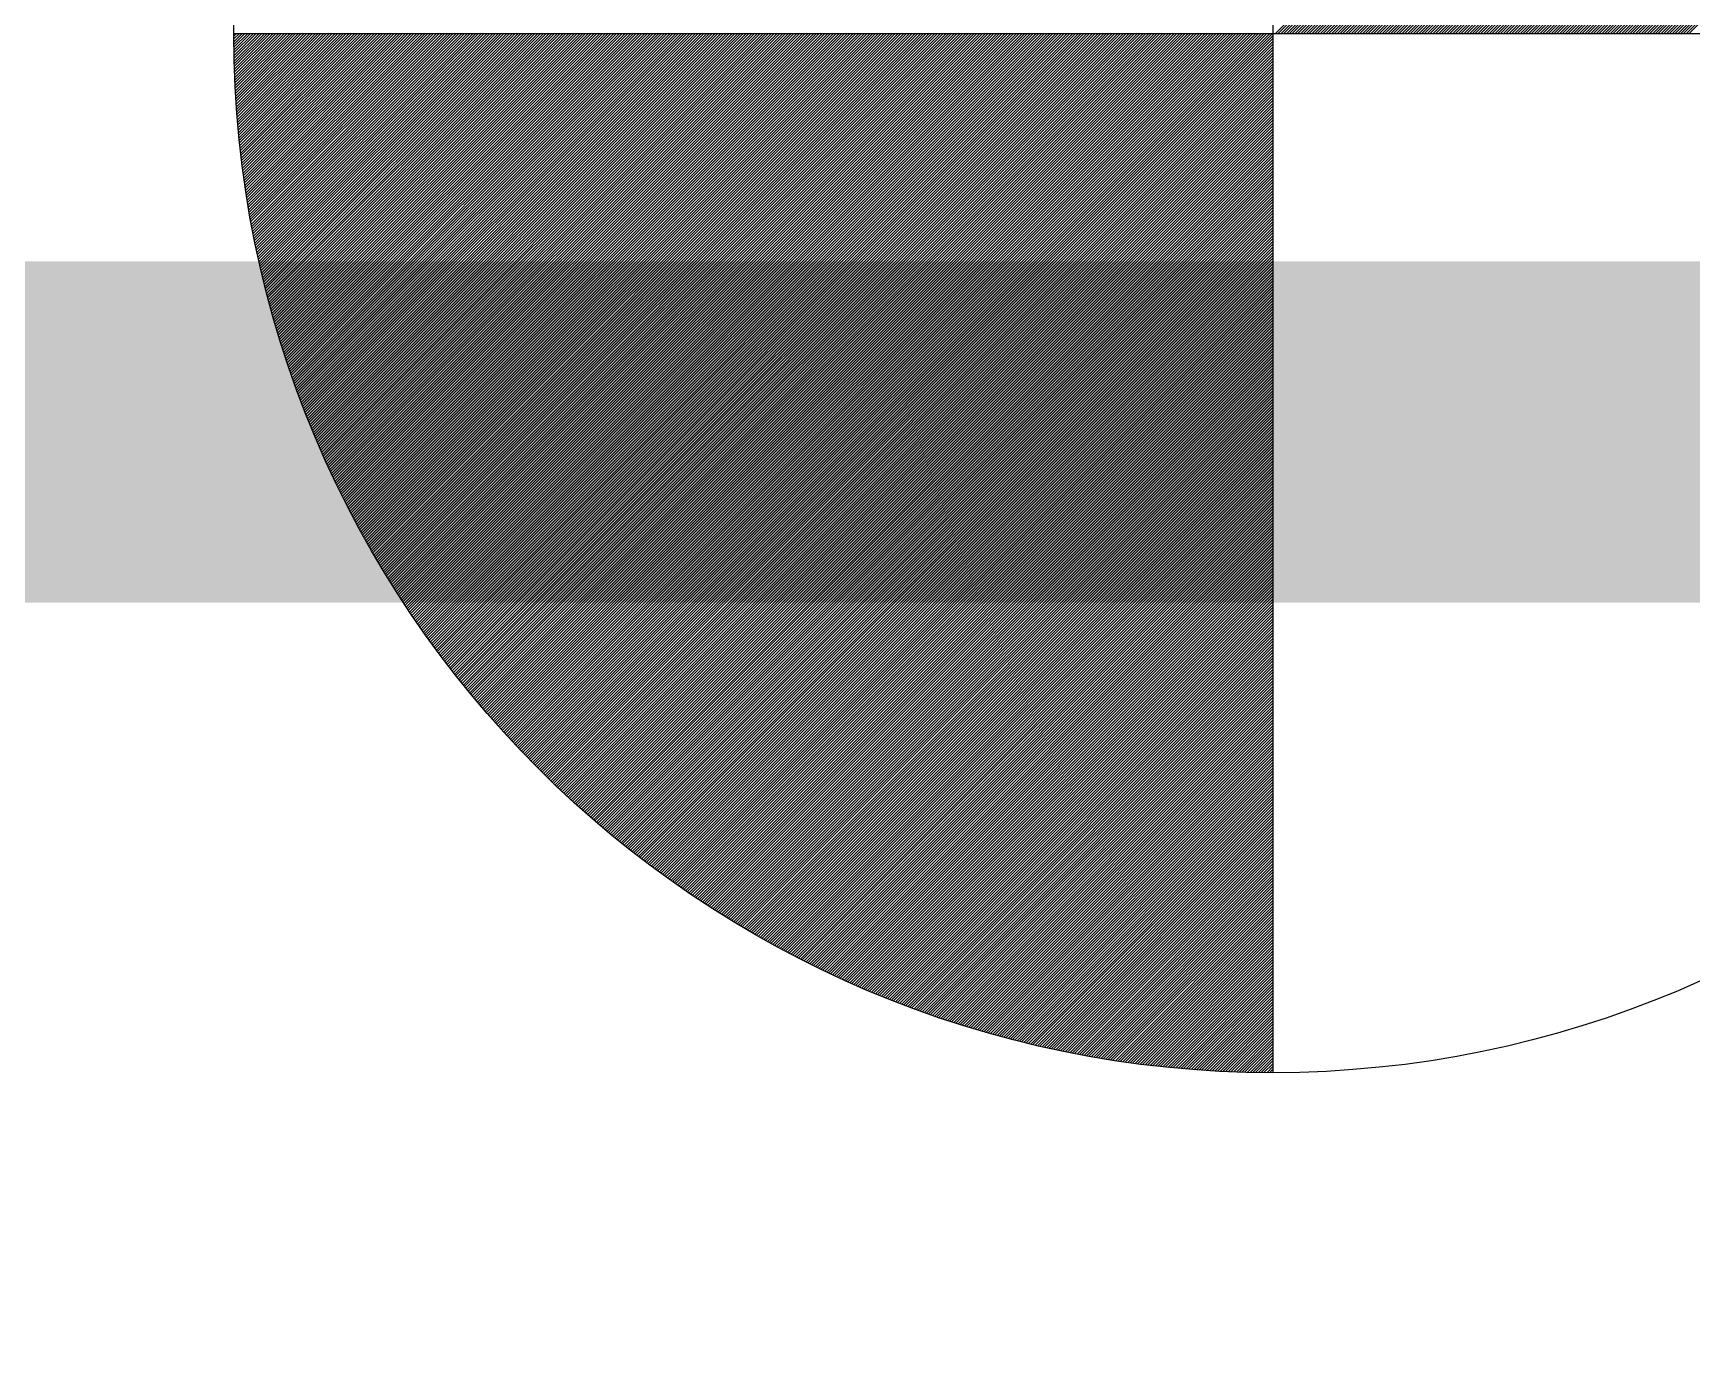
# Model space of a CAD drawing. Extents: x -22909.9 to -22897.8, y -4.7 to 4.1.
# Drawn here: x -22902.9264 to -22902.8535, y 0.4856 to 0.544 of the extents above; entities that cross this region are included whole.
import ezdxf

# ---------------------------------------------------------------- set-up
doc = ezdxf.new("R2010")
doc.units = 0
doc.header["$MEASUREMENT"] = 0
doc.linetypes.add('DASHDOT', pattern=[1, 0.5, -0.25, 0, -0.25])
for name, color, linetype in [('COW', 2, 'CONTINUOUS'), ('DESCARGA', 5, 'CONTINUOUS'), ('DIB-018', 6, 'CONTINUOUS')]:
    doc.layers.add(name, color=color, linetype=linetype)

msp = doc.modelspace()

# ---------------------------------------------------------------- linework, layer by layer
at = {"layer": 'COW', "color": 2}
for p, q in [((-22902.871881, 0.589672), (-22902.871881, 0.498327)), ((-22902.87177, 0.543999), (-22902.83953, 0.576239)), ((-22902.871646, 0.543999), (-22902.839469, 0.576177)), ((-22902.871523, 0.543999), (-22902.839407, 0.576115)), ((-22902.871399, 0.543999), (-22902.839346, 0.576053)), ((-22902.871275, 0.543999), (-22902.839284, 0.57599)), ((-22902.871151, 0.543999), (-22902.839223, 0.575928)), ((-22902.871028, 0.543999), (-22902.839162, 0.575865)), ((-22902.870904, 0.543999), (-22902.839101, 0.575802)), ((-22902.87078, 0.543999), (-22902.83904, 0.57574)), ((-22902.870657, 0.543999), (-22902.838979, 0.575677)), ((-22902.870533, 0.543999), (-22902.838919, 0.575614)), ((-22902.870409, 0.543999), (-22902.838858, 0.57555)), ((-22902.870285, 0.543999), (-22902.838798, 0.575487)), ((-22902.870162, 0.543999), (-22902.838738, 0.575423)), ((-22902.870038, 0.543999), (-22902.838677, 0.57536)), ((-22902.869914, 0.543999), (-22902.838617, 0.575296)), ((-22902.86979, 0.543999), (-22902.838557, 0.575232)), ((-22902.869667, 0.543999), (-22902.838498, 0.575168)), ((-22902.869543, 0.543999), (-22902.838438, 0.575104)), ((-22902.869419, 0.543999), (-22902.838378, 0.57504)), ((-22902.869295, 0.543999), (-22902.838319, 0.574976)), ((-22902.869172, 0.543999), (-22902.83826, 0.574912)), ((-22902.869048, 0.543999), (-22902.8382, 0.574847)), ((-22902.868924, 0.543999), (-22902.838141, 0.574782)), ((-22902.8688, 0.543999), (-22902.838082, 0.574718)), ((-22902.868677, 0.543999), (-22902.838023, 0.574653)), ((-22902.868553, 0.543999), (-22902.837965, 0.574588)), ((-22902.868429, 0.543999), (-22902.837906, 0.574523)), ((-22902.868305, 0.543999), (-22902.837848, 0.574457)), ((-22902.868182, 0.543999), (-22902.837789, 0.574392)), ((-22902.868058, 0.543999), (-22902.837731, 0.574326)), ((-22902.867934, 0.543999), (-22902.837673, 0.574261)), ((-22902.86781, 0.543999), (-22902.837615, 0.574195)), ((-22902.867687, 0.543999), (-22902.837557, 0.574129)), ((-22902.867563, 0.543999), (-22902.837499, 0.574063)), ((-22902.867439, 0.543999), (-22902.837441, 0.573997)), ((-22902.867315, 0.543999), (-22902.837384, 0.573931)), ((-22902.867192, 0.543999), (-22902.837326, 0.573865)), ((-22902.867068, 0.543999), (-22902.837269, 0.573798)), ((-22902.866944, 0.543999), (-22902.837212, 0.573732)), ((-22902.86682, 0.543999), (-22902.837155, 0.573665)), ((-22902.866697, 0.543999), (-22902.837098, 0.573598)), ((-22902.866573, 0.543999), (-22902.837041, 0.573531)), ((-22902.866449, 0.543999), (-22902.836984, 0.573464)), ((-22902.866325, 0.543999), (-22902.836928, 0.573397)), ((-22902.866202, 0.543999), (-22902.836871, 0.57333)), ((-22902.866078, 0.543999), (-22902.836815, 0.573263)), ((-22902.865954, 0.543999), (-22902.836759, 0.573195)), ((-22902.865831, 0.543999), (-22902.836703, 0.573127)), ((-22902.865707, 0.543999), (-22902.836647, 0.57306)), ((-22902.865583, 0.543999), (-22902.836591, 0.572992)), ((-22902.865459, 0.543999), (-22902.836535, 0.572924)), ((-22902.865336, 0.543999), (-22902.836479, 0.572856)), ((-22902.865212, 0.543999), (-22902.836424, 0.572787)), ((-22902.865088, 0.543999), (-22902.836368, 0.572719)), ((-22902.864964, 0.543999), (-22902.836313, 0.572651)), ((-22902.864841, 0.543999), (-22902.836258, 0.572582)), ((-22902.864717, 0.543999), (-22902.836203, 0.572513)), ((-22902.864593, 0.543999), (-22902.836148, 0.572444)), ((-22902.864469, 0.543999), (-22902.836093, 0.572376)), ((-22902.864346, 0.543999), (-22902.836039, 0.572306)), ((-22902.864222, 0.543999), (-22902.835984, 0.572237)), ((-22902.864098, 0.543999), (-22902.83593, 0.572168)), ((-22902.863974, 0.543999), (-22902.835875, 0.572098)), ((-22902.863851, 0.543999), (-22902.835821, 0.572029)), ((-22902.863727, 0.543999), (-22902.835767, 0.571959)), ((-22902.863603, 0.543999), (-22902.835713, 0.571889)), ((-22902.863479, 0.543999), (-22902.835659, 0.571819)), ((-22902.863356, 0.543999), (-22902.835606, 0.571749)), ((-22902.863232, 0.543999), (-22902.835552, 0.571679)), ((-22902.863108, 0.543999), (-22902.835499, 0.571609)), ((-22902.862984, 0.543999), (-22902.835445, 0.571539)), ((-22902.862861, 0.543999), (-22902.835392, 0.571468)), ((-22902.862737, 0.543999), (-22902.835339, 0.571397)), ((-22902.862613, 0.543999), (-22902.835286, 0.571327)), ((-22902.862489, 0.543999), (-22902.835233, 0.571256)), ((-22902.862366, 0.543999), (-22902.835181, 0.571185)), ((-22902.862242, 0.543999), (-22902.835128, 0.571114)), ((-22902.862118, 0.543999), (-22902.835075, 0.571042)), ((-22902.861994, 0.543999), (-22902.835023, 0.570971)), ((-22902.861871, 0.543999), (-22902.834971, 0.570899)), ((-22902.861747, 0.543999), (-22902.834919, 0.570828)), ((-22902.861623, 0.543999), (-22902.834867, 0.570756)), ((-22902.861499, 0.543999), (-22902.834815, 0.570684)), ((-22902.861376, 0.543999), (-22902.834763, 0.570612)), ((-22902.861252, 0.543999), (-22902.834712, 0.57054)), ((-22902.861128, 0.543999), (-22902.83466, 0.570468)), ((-22902.861005, 0.543999), (-22902.834609, 0.570395)), ((-22902.860881, 0.543999), (-22902.834557, 0.570323)), ((-22902.860757, 0.543999), (-22902.834506, 0.57025)), ((-22902.860633, 0.543999), (-22902.834455, 0.570177)), ((-22902.86051, 0.543999), (-22902.834405, 0.570104)), ((-22902.860386, 0.543999), (-22902.834354, 0.570031)), ((-22902.860262, 0.543999), (-22902.834303, 0.569958)), ((-22902.860138, 0.543999), (-22902.834253, 0.569885)), ((-22902.860015, 0.543999), (-22902.834202, 0.569812)), ((-22902.859891, 0.543999), (-22902.834152, 0.569738)), ((-22902.859767, 0.543999), (-22902.834102, 0.569665)), ((-22902.859643, 0.543999), (-22902.834052, 0.569591)), ((-22902.85952, 0.543999), (-22902.834002, 0.569517)), ((-22902.859396, 0.543999), (-22902.833952, 0.569443)), ((-22902.859272, 0.543999), (-22902.833903, 0.569369)), ((-22902.859148, 0.543999), (-22902.833853, 0.569295)), ((-22902.859025, 0.543999), (-22902.833804, 0.56922)), ((-22902.858901, 0.543999), (-22902.833755, 0.569146)), ((-22902.858777, 0.543999), (-22902.833705, 0.569071)), ((-22902.858653, 0.543999), (-22902.833656, 0.568996)), ((-22902.85853, 0.543999), (-22902.833608, 0.568922)), ((-22902.858406, 0.543999), (-22902.833559, 0.568846)), ((-22902.858282, 0.543999), (-22902.83351, 0.568771)), ((-22902.858158, 0.543999), (-22902.833462, 0.568696)), ((-22902.858035, 0.543999), (-22902.833413, 0.568621)), ((-22902.857911, 0.543999), (-22902.833365, 0.568545)), ((-22902.857787, 0.543999), (-22902.833317, 0.56847)), ((-22902.857663, 0.543999), (-22902.833269, 0.568394)), ((-22902.85754, 0.543999), (-22902.833221, 0.568318)), ((-22902.857416, 0.543999), (-22902.833174, 0.568242)), ((-22902.857292, 0.543999), (-22902.833126, 0.568166)), ((-22902.857168, 0.543999), (-22902.833079, 0.568089)), ((-22902.857045, 0.543999), (-22902.833031, 0.568013)), ((-22902.856921, 0.543999), (-22902.832984, 0.567936)), ((-22902.856797, 0.543999), (-22902.832937, 0.56786)), ((-22902.856673, 0.543999), (-22902.83289, 0.567783)), ((-22902.85655, 0.543999), (-22902.832843, 0.567706)), ((-22902.856426, 0.543999), (-22902.832796, 0.567629)), ((-22902.856302, 0.543999), (-22902.83275, 0.567552)), ((-22902.856178, 0.543999), (-22902.832703, 0.567475)), ((-22902.856055, 0.543999), (-22902.832657, 0.567397)), ((-22902.855931, 0.543999), (-22902.832611, 0.56732)), ((-22902.855807, 0.543999), (-22902.832565, 0.567242)), ((-22902.855684, 0.543999), (-22902.832519, 0.567164)), ((-22902.85556, 0.543999), (-22902.832473, 0.567086)), ((-22902.855436, 0.543999), (-22902.832428, 0.567008)), ((-22902.855312, 0.543999), (-22902.832382, 0.56693)), ((-22902.855189, 0.543999), (-22902.832337, 0.566851)), ((-22902.855065, 0.543999), (-22902.832291, 0.566773)), ((-22902.854941, 0.543999), (-22902.832246, 0.566694)), ((-22902.854817, 0.543999), (-22902.832201, 0.566615)), ((-22902.854694, 0.543999), (-22902.832156, 0.566537)), ((-22902.85457, 0.543999), (-22902.832112, 0.566458)), ((-22902.854446, 0.543999), (-22902.832067, 0.566378)), ((-22902.854322, 0.543999), (-22902.832023, 0.566299)), ((-22902.854199, 0.543999), (-22902.831978, 0.56622)), ((-22902.854075, 0.543999), (-22902.831934, 0.56614)), ((-22902.853951, 0.543999), (-22902.83189, 0.56606)), ((-22902.853827, 0.543999), (-22902.831846, 0.565981)), ((-22902.853704, 0.543999), (-22902.831802, 0.565901)), ((-22902.85358, 0.543999), (-22902.831759, 0.565821)), ((-22902.917553, 0.543999), (-22902.826209, 0.543999)), ((-22902.917553, 0.543878), (-22902.917432, 0.543999)), ((-22902.917552, 0.543755), (-22902.917308, 0.543999)), ((-22902.917551, 0.543632), (-22902.917184, 0.543999)), ((-22902.91755, 0.54351), (-22902.91706, 0.543999)), ((-22902.917549, 0.543387), (-22902.916937, 0.543999)), ((-22902.917547, 0.543265), (-22902.916813, 0.543999)), ((-22902.917545, 0.543144), (-22902.916689, 0.543999)), ((-22902.917542, 0.543022), (-22902.916565, 0.543999)), ((-22902.91754, 0.542901), (-22902.916442, 0.543999)), ((-22902.917537, 0.542781), (-22902.916318, 0.543999)), ((-22902.917533, 0.54266), (-22902.916194, 0.543999)), ((-22902.91753, 0.54254), (-22902.91607, 0.543999)), ((-22902.917526, 0.542421), (-22902.915947, 0.543999)), ((-22902.917521, 0.542301), (-22902.915823, 0.543999)), ((-22902.917517, 0.542182), (-22902.915699, 0.543999)), ((-22902.917512, 0.542063), (-22902.915575, 0.543999)), ((-22902.917507, 0.541945), (-22902.915452, 0.543999)), ((-22902.917501, 0.541826), (-22902.915328, 0.543999)), ((-22902.917495, 0.541708), (-22902.915204, 0.543999)), ((-22902.917489, 0.541591), (-22902.91508, 0.543999)), ((-22902.917483, 0.541473), (-22902.914957, 0.543999)), ((-22902.917476, 0.541356), (-22902.914833, 0.543999)), ((-22902.917469, 0.541239), (-22902.914709, 0.543999)), ((-22902.917462, 0.541123), (-22902.914586, 0.543999)), ((-22902.917455, 0.541007), (-22902.914462, 0.543999)), ((-22902.917447, 0.540891), (-22902.914338, 0.543999)), ((-22902.917439, 0.540775), (-22902.914214, 0.543999)), ((-22902.917431, 0.540659), (-22902.914091, 0.543999)), ((-22902.917422, 0.540544), (-22902.913967, 0.543999)), ((-22902.917413, 0.540429), (-22902.913843, 0.543999)), ((-22902.917404, 0.540315), (-22902.913719, 0.543999)), ((-22902.917395, 0.5402), (-22902.913596, 0.543999)), ((-22902.917385, 0.540086), (-22902.913472, 0.543999)), ((-22902.917375, 0.539973), (-22902.913348, 0.543999)), ((-22902.917365, 0.539859), (-22902.913224, 0.543999)), ((-22902.917354, 0.539746), (-22902.913101, 0.543999)), ((-22902.917344, 0.539633), (-22902.912977, 0.543999)), ((-22902.917333, 0.53952), (-22902.912853, 0.543999)), ((-22902.917321, 0.539407), (-22902.912729, 0.543999)), ((-22902.91731, 0.539295), (-22902.912606, 0.543999)), ((-22902.917298, 0.539183), (-22902.912482, 0.543999)), ((-22902.917286, 0.539071), (-22902.912358, 0.543999)), ((-22902.917274, 0.53896), (-22902.912234, 0.543999)), ((-22902.917261, 0.538849), (-22902.912111, 0.543999)), ((-22902.917249, 0.538738), (-22902.911987, 0.543999)), ((-22902.917236, 0.538627), (-22902.911863, 0.543999)), ((-22902.917223, 0.538516), (-22902.911739, 0.543999)), ((-22902.917209, 0.538406), (-22902.911616, 0.543999)), ((-22902.917195, 0.538296), (-22902.911492, 0.543999)), ((-22902.917181, 0.538186), (-22902.911368, 0.543999)), ((-22902.917167, 0.538077), (-22902.911244, 0.543999)), ((-22902.917153, 0.537967), (-22902.911121, 0.543999)), ((-22902.917138, 0.537858), (-22902.910997, 0.543999)), ((-22902.917123, 0.537749), (-22902.910873, 0.543999)), ((-22902.917108, 0.537641), (-22902.910749, 0.543999)), ((-22902.917093, 0.537532), (-22902.910626, 0.543999)), ((-22902.917077, 0.537424), (-22902.910502, 0.543999)), ((-22902.917061, 0.537316), (-22902.910378, 0.543999)), ((-22902.917045, 0.537209), (-22902.910254, 0.543999)), ((-22902.917029, 0.537101), (-22902.910131, 0.543999)), ((-22902.917012, 0.536994), (-22902.910007, 0.543999)), ((-22902.916996, 0.536887), (-22902.909883, 0.543999)), ((-22902.916979, 0.53678), (-22902.90976, 0.543999)), ((-22902.916962, 0.536674), (-22902.909636, 0.543999)), ((-22902.916944, 0.536567), (-22902.909512, 0.543999)), ((-22902.916926, 0.536461), (-22902.909388, 0.543999)), ((-22902.916909, 0.536355), (-22902.909265, 0.543999)), ((-22902.916891, 0.53625), (-22902.909141, 0.543999)), ((-22902.916872, 0.536144), (-22902.909017, 0.543999)), ((-22902.916854, 0.536039), (-22902.908893, 0.543999)), ((-22902.916835, 0.535934), (-22902.90877, 0.543999)), ((-22902.916816, 0.535829), (-22902.908646, 0.543999)), ((-22902.916797, 0.535725), (-22902.908522, 0.543999)), ((-22902.916778, 0.53562), (-22902.908398, 0.543999)), ((-22902.916758, 0.535516), (-22902.908275, 0.543999)), ((-22902.916738, 0.535412), (-22902.908151, 0.543999)), ((-22902.916718, 0.535308), (-22902.908027, 0.543999)), ((-22902.916698, 0.535205), (-22902.907903, 0.543999)), ((-22902.916678, 0.535101), (-22902.90778, 0.543999)), ((-22902.916657, 0.534998), (-22902.907656, 0.543999)), ((-22902.916636, 0.534895), (-22902.907532, 0.543999)), ((-22902.916615, 0.534793), (-22902.907408, 0.543999)), ((-22902.916594, 0.53469), (-22902.907285, 0.543999)), ((-22902.916573, 0.534588), (-22902.907161, 0.543999)), ((-22902.916551, 0.534486), (-22902.907037, 0.543999)), ((-22902.916529, 0.534384), (-22902.906913, 0.543999)), ((-22902.916507, 0.534282), (-22902.90679, 0.543999)), ((-22902.916485, 0.53418), (-22902.906666, 0.543999)), ((-22902.916462, 0.534079), (-22902.906542, 0.543999)), ((-22902.91644, 0.533978), (-22902.906418, 0.543999)), ((-22902.916417, 0.533877), (-22902.906295, 0.543999)), ((-22902.916394, 0.533776), (-22902.906171, 0.543999)), ((-22902.916371, 0.533676), (-22902.906047, 0.543999)), ((-22902.916347, 0.533576), (-22902.905923, 0.543999)), ((-22902.916324, 0.533475), (-22902.9058, 0.543999)), ((-22902.9163, 0.533375), (-22902.905676, 0.543999)), ((-22902.916276, 0.533276), (-22902.905552, 0.543999)), ((-22902.916252, 0.533176), (-22902.905428, 0.543999)), ((-22902.916228, 0.533077), (-22902.905305, 0.543999)), ((-22902.916203, 0.532978), (-22902.905181, 0.543999)), ((-22902.916178, 0.532879), (-22902.905057, 0.543999)), ((-22902.916153, 0.53278), (-22902.904934, 0.543999)), ((-22902.916128, 0.532681), (-22902.90481, 0.543999)), ((-22902.916103, 0.532583), (-22902.904686, 0.543999)), ((-22902.916077, 0.532484), (-22902.904562, 0.543999)), ((-22902.916052, 0.532386), (-22902.904439, 0.543999)), ((-22902.916026, 0.532288), (-22902.904315, 0.543999)), ((-22902.916, 0.532191), (-22902.904191, 0.543999)), ((-22902.915974, 0.532093), (-22902.904067, 0.543999)), ((-22902.915947, 0.531996), (-22902.903944, 0.543999)), ((-22902.915921, 0.531899), (-22902.90382, 0.543999)), ((-22902.915894, 0.531802), (-22902.903696, 0.543999)), ((-22902.915867, 0.531705), (-22902.903572, 0.543999)), ((-22902.91584, 0.531608), (-22902.903449, 0.543999)), ((-22902.915813, 0.531512), (-22902.903325, 0.543999)), ((-22902.915785, 0.531416), (-22902.903201, 0.543999)), ((-22902.915757, 0.531319), (-22902.903077, 0.543999)), ((-22902.91573, 0.531224), (-22902.902954, 0.543999)), ((-22902.915702, 0.531128), (-22902.90283, 0.543999)), ((-22902.915673, 0.531032), (-22902.902706, 0.543999)), ((-22902.915645, 0.530937), (-22902.902582, 0.543999)), ((-22902.915616, 0.530842), (-22902.902459, 0.543999)), ((-22902.915588, 0.530747), (-22902.902335, 0.543999)), ((-22902.915559, 0.530652), (-22902.902211, 0.543999)), ((-22902.91553, 0.530557), (-22902.902087, 0.543999)), ((-22902.915501, 0.530463), (-22902.901964, 0.543999)), ((-22902.915471, 0.530368), (-22902.90184, 0.543999)), ((-22902.915442, 0.530274), (-22902.901716, 0.543999)), ((-22902.915412, 0.53018), (-22902.901592, 0.543999)), ((-22902.915382, 0.530086), (-22902.901469, 0.543999)), ((-22902.915352, 0.529992), (-22902.901345, 0.543999)), ((-22902.915322, 0.529899), (-22902.901221, 0.543999)), ((-22902.915291, 0.529806), (-22902.901097, 0.543999)), ((-22902.915261, 0.529712), (-22902.900974, 0.543999)), ((-22902.91523, 0.529619), (-22902.90085, 0.543999)), ((-22902.915199, 0.529527), (-22902.900726, 0.543999)), ((-22902.915168, 0.529434), (-22902.900602, 0.543999)), ((-22902.915137, 0.529341), (-22902.900479, 0.543999)), ((-22902.915105, 0.529249), (-22902.900355, 0.543999)), ((-22902.915074, 0.529157), (-22902.900231, 0.543999)), ((-22902.915042, 0.529065), (-22902.900108, 0.543999)), ((-22902.91501, 0.528973), (-22902.899984, 0.543999)), ((-22902.914978, 0.528881), (-22902.89986, 0.543999)), ((-22902.914946, 0.52879), (-22902.899736, 0.543999)), ((-22902.914914, 0.528698), (-22902.899613, 0.543999)), ((-22902.914881, 0.528607), (-22902.899489, 0.543999)), ((-22902.914848, 0.528516), (-22902.899365, 0.543999)), ((-22902.914815, 0.528425), (-22902.899241, 0.543999)), ((-22902.914782, 0.528335), (-22902.899118, 0.543999)), ((-22902.914749, 0.528244), (-22902.898994, 0.543999)), ((-22902.914716, 0.528154), (-22902.89887, 0.543999)), ((-22902.914682, 0.528063), (-22902.898746, 0.543999)), ((-22902.914649, 0.527973), (-22902.898623, 0.543999)), ((-22902.914615, 0.527883), (-22902.898499, 0.543999)), ((-22902.914581, 0.527794), (-22902.898375, 0.543999)), ((-22902.914547, 0.527704), (-22902.898251, 0.543999)), ((-22902.914513, 0.527614), (-22902.898128, 0.543999)), ((-22902.914478, 0.527525), (-22902.898004, 0.543999)), ((-22902.914444, 0.527436), (-22902.89788, 0.543999)), ((-22902.914409, 0.527347), (-22902.897756, 0.543999)), ((-22902.914374, 0.527258), (-22902.897633, 0.543999)), ((-22902.914339, 0.527169), (-22902.897509, 0.543999)), ((-22902.914304, 0.527081), (-22902.897385, 0.543999)), ((-22902.914268, 0.526993), (-22902.897261, 0.543999)), ((-22902.914233, 0.526904), (-22902.897138, 0.543999)), ((-22902.914197, 0.526816), (-22902.897014, 0.543999)), ((-22902.914161, 0.526728), (-22902.89689, 0.543999)), ((-22902.914125, 0.526641), (-22902.896766, 0.543999)), ((-22902.914089, 0.526553), (-22902.896643, 0.543999)), ((-22902.914053, 0.526465), (-22902.896519, 0.543999)), ((-22902.914017, 0.526378), (-22902.896395, 0.543999)), ((-22902.91398, 0.526291), (-22902.896271, 0.543999)), ((-22902.913943, 0.526204), (-22902.896148, 0.543999)), ((-22902.913906, 0.526117), (-22902.896024, 0.543999)), ((-22902.913869, 0.52603), (-22902.8959, 0.543999)), ((-22902.913832, 0.525944), (-22902.895776, 0.543999)), ((-22902.913795, 0.525857), (-22902.895653, 0.543999)), ((-22902.913758, 0.525771), (-22902.895529, 0.543999)), ((-22902.91372, 0.525685), (-22902.895405, 0.543999)), ((-22902.913682, 0.525599), (-22902.895282, 0.543999)), ((-22902.913644, 0.525513), (-22902.895158, 0.543999)), ((-22902.913606, 0.525427), (-22902.895034, 0.543999)), ((-22902.913568, 0.525342), (-22902.89491, 0.543999)), ((-22902.91353, 0.525256), (-22902.894787, 0.543999)), ((-22902.913491, 0.525171), (-22902.894663, 0.543999)), ((-22902.913453, 0.525086), (-22902.894539, 0.543999)), ((-22902.913414, 0.525001), (-22902.894415, 0.543999)), ((-22902.913375, 0.524916), (-22902.894292, 0.543999)), ((-22902.913336, 0.524831), (-22902.894168, 0.543999)), ((-22902.913297, 0.524747), (-22902.894044, 0.543999)), ((-22902.913257, 0.524662), (-22902.89392, 0.543999)), ((-22902.913218, 0.524578), (-22902.893797, 0.543999)), ((-22902.913178, 0.524494), (-22902.893673, 0.543999)), ((-22902.913138, 0.52441), (-22902.893549, 0.543999)), ((-22902.913099, 0.524326), (-22902.893425, 0.543999)), ((-22902.913059, 0.524243), (-22902.893302, 0.543999)), ((-22902.913018, 0.524159), (-22902.893178, 0.543999)), ((-22902.912978, 0.524076), (-22902.893054, 0.543999)), ((-22902.912938, 0.523992), (-22902.89293, 0.543999)), ((-22902.912897, 0.523909), (-22902.892807, 0.543999)), ((-22902.912856, 0.523826), (-22902.892683, 0.543999)), ((-22902.912815, 0.523743), (-22902.892559, 0.543999)), ((-22902.912774, 0.523661), (-22902.892435, 0.543999)), ((-22902.912733, 0.523578), (-22902.892312, 0.543999)), ((-22902.912692, 0.523496), (-22902.892188, 0.543999)), ((-22902.91265, 0.523413), (-22902.892064, 0.543999)), ((-22902.912609, 0.523331), (-22902.89194, 0.543999)), ((-22902.912567, 0.523249), (-22902.891817, 0.543999)), ((-22902.912525, 0.523167), (-22902.891693, 0.543999)), ((-22902.912483, 0.523086), (-22902.891569, 0.543999)), ((-22902.912441, 0.523004), (-22902.891445, 0.543999)), ((-22902.912399, 0.522922), (-22902.891322, 0.543999)), ((-22902.912356, 0.522841), (-22902.891198, 0.543999)), ((-22902.912314, 0.52276), (-22902.891074, 0.543999)), ((-22902.912271, 0.522679), (-22902.89095, 0.543999)), ((-22902.912228, 0.522598), (-22902.890827, 0.543999)), ((-22902.912185, 0.522517), (-22902.890703, 0.543999)), ((-22902.912142, 0.522437), (-22902.890579, 0.543999)), ((-22902.912099, 0.522356), (-22902.890456, 0.543999)), ((-22902.912056, 0.522276), (-22902.890332, 0.543999)), ((-22902.912012, 0.522195), (-22902.890208, 0.543999)), ((-22902.911968, 0.522115), (-22902.890084, 0.543999)), ((-22902.911925, 0.522035), (-22902.889961, 0.543999)), ((-22902.911881, 0.521955), (-22902.889837, 0.543999)), ((-22902.911837, 0.521876), (-22902.889713, 0.543999)), ((-22902.911793, 0.521796), (-22902.889589, 0.543999)), ((-22902.911748, 0.521717), (-22902.889466, 0.543999)), ((-22902.911704, 0.521637), (-22902.889342, 0.543999)), ((-22902.911659, 0.521558), (-22902.889218, 0.543999)), ((-22902.911615, 0.521479), (-22902.889094, 0.543999)), ((-22902.91157, 0.5214), (-22902.888971, 0.543999)), ((-22902.911525, 0.521321), (-22902.888847, 0.543999)), ((-22902.91148, 0.521243), (-22902.888723, 0.543999)), ((-22902.911434, 0.521164), (-22902.888599, 0.543999)), ((-22902.911389, 0.521086), (-22902.888476, 0.543999)), ((-22902.911344, 0.521008), (-22902.888352, 0.543999)), ((-22902.911298, 0.52093), (-22902.888228, 0.543999)), ((-22902.911252, 0.520852), (-22902.888104, 0.543999)), ((-22902.911206, 0.520774), (-22902.887981, 0.543999)), ((-22902.91116, 0.520696), (-22902.887857, 0.543999)), ((-22902.911114, 0.520618), (-22902.887733, 0.543999)), ((-22902.911068, 0.520541), (-22902.887609, 0.543999)), ((-22902.911022, 0.520464), (-22902.887486, 0.543999)), ((-22902.910975, 0.520386), (-22902.887362, 0.543999)), ((-22902.910928, 0.520309), (-22902.887238, 0.543999)), ((-22902.910882, 0.520232), (-22902.887114, 0.543999)), ((-22902.910835, 0.520155), (-22902.886991, 0.543999)), ((-22902.910788, 0.520079), (-22902.886867, 0.543999)), ((-22902.91074, 0.520002), (-22902.886743, 0.543999)), ((-22902.910693, 0.519926), (-22902.886619, 0.543999)), ((-22902.910646, 0.519849), (-22902.886496, 0.543999)), ((-22902.910598, 0.519773), (-22902.886372, 0.543999)), ((-22902.91055, 0.519697), (-22902.886248, 0.543999)), ((-22902.910503, 0.519621), (-22902.886124, 0.543999)), ((-22902.910455, 0.519546), (-22902.886001, 0.543999)), ((-22902.910407, 0.51947), (-22902.885877, 0.543999)), ((-22902.910358, 0.519394), (-22902.885753, 0.543999)), ((-22902.91031, 0.519319), (-22902.885629, 0.543999)), ((-22902.910262, 0.519244), (-22902.885506, 0.543999)), ((-22902.910213, 0.519168), (-22902.885382, 0.543999)), ((-22902.910164, 0.519093), (-22902.885258, 0.543999)), ((-22902.910115, 0.519019), (-22902.885135, 0.543999)), ((-22902.910067, 0.518944), (-22902.885011, 0.543999)), ((-22902.910017, 0.518869), (-22902.884887, 0.543999)), ((-22902.909968, 0.518795), (-22902.884763, 0.543999)), ((-22902.909919, 0.51872), (-22902.88464, 0.543999)), ((-22902.909869, 0.518646), (-22902.884516, 0.543999)), ((-22902.90982, 0.518572), (-22902.884392, 0.543999)), ((-22902.90977, 0.518498), (-22902.884268, 0.543999)), ((-22902.90972, 0.518424), (-22902.884145, 0.543999)), ((-22902.90967, 0.51835), (-22902.884021, 0.543999)), ((-22902.90962, 0.518276), (-22902.883897, 0.543999)), ((-22902.90957, 0.518203), (-22902.883773, 0.543999)), ((-22902.90952, 0.518129), (-22902.88365, 0.543999)), ((-22902.909469, 0.518056), (-22902.883526, 0.543999)), ((-22902.909419, 0.517983), (-22902.883402, 0.543999)), ((-22902.909368, 0.51791), (-22902.883278, 0.543999)), ((-22902.909317, 0.517837), (-22902.883155, 0.543999)), ((-22902.909266, 0.517764), (-22902.883031, 0.543999)), ((-22902.909215, 0.517692), (-22902.882907, 0.543999)), ((-22902.909164, 0.517619), (-22902.882783, 0.543999)), ((-22902.909112, 0.517547), (-22902.88266, 0.543999)), ((-22902.909061, 0.517474), (-22902.882536, 0.543999)), ((-22902.909009, 0.517402), (-22902.882412, 0.543999)), ((-22902.908958, 0.51733), (-22902.882288, 0.543999)), ((-22902.908906, 0.517258), (-22902.882165, 0.543999)), ((-22902.908854, 0.517187), (-22902.882041, 0.543999)), ((-22902.908802, 0.517115), (-22902.881917, 0.543999)), ((-22902.90875, 0.517043), (-22902.881793, 0.543999)), ((-22902.908697, 0.516972), (-22902.88167, 0.543999)), ((-22902.908645, 0.516901), (-22902.881546, 0.543999)), ((-22902.908592, 0.516829), (-22902.881422, 0.543999)), ((-22902.90854, 0.516758), (-22902.881298, 0.543999)), ((-22902.908487, 0.516687), (-22902.881175, 0.543999)), ((-22902.908434, 0.516617), (-22902.881051, 0.543999)), ((-22902.908381, 0.516546), (-22902.880927, 0.543999)), ((-22902.908328, 0.516475), (-22902.880803, 0.543999)), ((-22902.908274, 0.516405), (-22902.88068, 0.543999)), ((-22902.908221, 0.516335), (-22902.880556, 0.543999)), ((-22902.908167, 0.516264), (-22902.880432, 0.543999)), ((-22902.908114, 0.516194), (-22902.880309, 0.543999)), ((-22902.90806, 0.516124), (-22902.880185, 0.543999)), ((-22902.908006, 0.516055), (-22902.880061, 0.543999)), ((-22902.907952, 0.515985), (-22902.879937, 0.543999)), ((-22902.907898, 0.515915), (-22902.879814, 0.543999)), ((-22902.907843, 0.515846), (-22902.87969, 0.543999)), ((-22902.907789, 0.515776), (-22902.879566, 0.543999)), ((-22902.907735, 0.515707), (-22902.879442, 0.543999)), ((-22902.90768, 0.515638), (-22902.879319, 0.543999)), ((-22902.907625, 0.515569), (-22902.879195, 0.543999)), ((-22902.90757, 0.5155), (-22902.879071, 0.543999)), ((-22902.907515, 0.515432), (-22902.878947, 0.543999)), ((-22902.90746, 0.515363), (-22902.878824, 0.543999)), ((-22902.907405, 0.515294), (-22902.8787, 0.543999)), ((-22902.90735, 0.515226), (-22902.878576, 0.543999)), ((-22902.907294, 0.515158), (-22902.878452, 0.543999)), ((-22902.907238, 0.51509), (-22902.878329, 0.543999)), ((-22902.907183, 0.515022), (-22902.878205, 0.543999)), ((-22902.907127, 0.514954), (-22902.878081, 0.543999)), ((-22902.907071, 0.514886), (-22902.877957, 0.543999)), ((-22902.907015, 0.514818), (-22902.877834, 0.543999)), ((-22902.906959, 0.514751), (-22902.87771, 0.543999)), ((-22902.906902, 0.514683), (-22902.877586, 0.543999)), ((-22902.906846, 0.514616), (-22902.877462, 0.543999)), ((-22902.906789, 0.514549), (-22902.877339, 0.543999)), ((-22902.906733, 0.514482), (-22902.877215, 0.543999)), ((-22902.906676, 0.514415), (-22902.877091, 0.543999)), ((-22902.906619, 0.514348), (-22902.876967, 0.543999)), ((-22902.906562, 0.514281), (-22902.876844, 0.543999)), ((-22902.906505, 0.514215), (-22902.87672, 0.543999)), ((-22902.906447, 0.514148), (-22902.876596, 0.543999)), ((-22902.90639, 0.514082), (-22902.876472, 0.543999)), ((-22902.906332, 0.514016), (-22902.876349, 0.543999)), ((-22902.906275, 0.51395), (-22902.876225, 0.543999)), ((-22902.906217, 0.513884), (-22902.876101, 0.543999)), ((-22902.906159, 0.513818), (-22902.875977, 0.543999)), ((-22902.906101, 0.513752), (-22902.875854, 0.543999)), ((-22902.906043, 0.513686), (-22902.87573, 0.543999)), ((-22902.905985, 0.513621), (-22902.875606, 0.543999)), ((-22902.905926, 0.513556), (-22902.875483, 0.543999)), ((-22902.905868, 0.51349), (-22902.875359, 0.543999)), ((-22902.905809, 0.513425), (-22902.875235, 0.543999)), ((-22902.905751, 0.51336), (-22902.875111, 0.543999)), ((-22902.905692, 0.513295), (-22902.874988, 0.543999)), ((-22902.905633, 0.51323), (-22902.874864, 0.543999)), ((-22902.905574, 0.513166), (-22902.87474, 0.543999)), ((-22902.905515, 0.513101), (-22902.874616, 0.543999)), ((-22902.905455, 0.513037), (-22902.874493, 0.543999)), ((-22902.905396, 0.512972), (-22902.874369, 0.543999)), ((-22902.905336, 0.512908), (-22902.874245, 0.543999)), ((-22902.905277, 0.512844), (-22902.874121, 0.543999)), ((-22902.905217, 0.51278), (-22902.873998, 0.543999)), ((-22902.905157, 0.512716), (-22902.873874, 0.543999)), ((-22902.905097, 0.512653), (-22902.87375, 0.543999)), ((-22902.905037, 0.512589), (-22902.873626, 0.543999)), ((-22902.904977, 0.512526), (-22902.873503, 0.543999)), ((-22902.904916, 0.512462), (-22902.873379, 0.543999)), ((-22902.904856, 0.512399), (-22902.873255, 0.543999)), ((-22902.904795, 0.512336), (-22902.873131, 0.543999)), ((-22902.904734, 0.512273), (-22902.873008, 0.543999)), ((-22902.904673, 0.51221), (-22902.872884, 0.543999)), ((-22902.904613, 0.512147), (-22902.87276, 0.543999)), ((-22902.904551, 0.512084), (-22902.872636, 0.543999)), ((-22902.90449, 0.512022), (-22902.872513, 0.543999)), ((-22902.904429, 0.51196), (-22902.872389, 0.543999)), ((-22902.904367, 0.511897), (-22902.872265, 0.543999)), ((-22902.904306, 0.511835), (-22902.872141, 0.543999)), ((-22902.904244, 0.511773), (-22902.872018, 0.543999)), ((-22902.904182, 0.511711), (-22902.871894, 0.543999)), ((-22902.90412, 0.511649), (-22902.871881, 0.543889)), ((-22902.904058, 0.511587), (-22902.871881, 0.543765)), ((-22902.903996, 0.511526), (-22902.871881, 0.543641)), ((-22902.903934, 0.511464), (-22902.871881, 0.543518)), ((-22902.903872, 0.511403), (-22902.871881, 0.543394)), ((-22902.903809, 0.511342), (-22902.871881, 0.54327)), ((-22902.903746, 0.511281), (-22902.871881, 0.543146)), ((-22902.903684, 0.51122), (-22902.871881, 0.543023)), ((-22902.903621, 0.511159), (-22902.871881, 0.542899)), ((-22902.903558, 0.511098), (-22902.871881, 0.542775)), ((-22902.903495, 0.511037), (-22902.871881, 0.542651)), ((-22902.903432, 0.510977), (-22902.871881, 0.542528)), ((-22902.903368, 0.510917), (-22902.871881, 0.542404)), ((-22902.903305, 0.510856), (-22902.871881, 0.54228)), ((-22902.903241, 0.510796), (-22902.871881, 0.542157)), ((-22902.903177, 0.510736), (-22902.871881, 0.542033)), ((-22902.903114, 0.510676), (-22902.871881, 0.541909)), ((-22902.90305, 0.510616), (-22902.871881, 0.541785)), ((-22902.902986, 0.510557), (-22902.871881, 0.541662)), ((-22902.902922, 0.510497), (-22902.871881, 0.541538)), ((-22902.902857, 0.510438), (-22902.871881, 0.541414)), ((-22902.902793, 0.510378), (-22902.871881, 0.54129)), ((-22902.902728, 0.510319), (-22902.871881, 0.541167)), ((-22902.902664, 0.51026), (-22902.871881, 0.541043)), ((-22902.902599, 0.510201), (-22902.871881, 0.540919)), ((-22902.902534, 0.510142), (-22902.871881, 0.540795)), ((-22902.902469, 0.510083), (-22902.871881, 0.540672)), ((-22902.902404, 0.510025), (-22902.871881, 0.540548)), ((-22902.902339, 0.509966), (-22902.871881, 0.540424)), ((-22902.902273, 0.509908), (-22902.871881, 0.5403)), ((-22902.902208, 0.50985), (-22902.871881, 0.540177)), ((-22902.902142, 0.509791), (-22902.871881, 0.540053)), ((-22902.902076, 0.509733), (-22902.871881, 0.539929)), ((-22902.902011, 0.509676), (-22902.871881, 0.539805)), ((-22902.901945, 0.509618), (-22902.871881, 0.539682)), ((-22902.901879, 0.50956), (-22902.871881, 0.539558)), ((-22902.901812, 0.509503), (-22902.871881, 0.539434)), ((-22902.901746, 0.509445), (-22902.871881, 0.53931)), ((-22902.90168, 0.509388), (-22902.871881, 0.539187)), ((-22902.901613, 0.509331), (-22902.871881, 0.539063)), ((-22902.901546, 0.509274), (-22902.871881, 0.538939)), ((-22902.90148, 0.509217), (-22902.871881, 0.538815)), ((-22902.901413, 0.50916), (-22902.871881, 0.538692)), ((-22902.901346, 0.509103), (-22902.871881, 0.538568)), ((-22902.901279, 0.509046), (-22902.871881, 0.538444)), ((-22902.901211, 0.50899), (-22902.871881, 0.53832)), ((-22902.901144, 0.508934), (-22902.871881, 0.538197)), ((-22902.901076, 0.508877), (-22902.871881, 0.538073)), ((-22902.901009, 0.508821), (-22902.871881, 0.537949)), ((-22902.900941, 0.508765), (-22902.871881, 0.537825)), ((-22902.900873, 0.508709), (-22902.871881, 0.537702)), ((-22902.900805, 0.508654), (-22902.871881, 0.537578)), ((-22902.900737, 0.508598), (-22902.871881, 0.537454)), ((-22902.900669, 0.508543), (-22902.871881, 0.537331)), ((-22902.9006, 0.508487), (-22902.871881, 0.537207)), ((-22902.900532, 0.508432), (-22902.871881, 0.537083)), ((-22902.900463, 0.508377), (-22902.871881, 0.536959)), ((-22902.900395, 0.508322), (-22902.871881, 0.536836)), ((-22902.900326, 0.508267), (-22902.871881, 0.536712)), ((-22902.900257, 0.508212), (-22902.871881, 0.536588)), ((-22902.900188, 0.508157), (-22902.871881, 0.536464)), ((-22902.900119, 0.508103), (-22902.871881, 0.536341)), ((-22902.900049, 0.508048), (-22902.871881, 0.536217)), ((-22902.89998, 0.507994), (-22902.871881, 0.536093)), ((-22902.89991, 0.50794), (-22902.871881, 0.535969)), ((-22902.899841, 0.507886), (-22902.871881, 0.535846)), ((-22902.899771, 0.507832), (-22902.871881, 0.535722)), ((-22902.899701, 0.507778), (-22902.871881, 0.535598)), ((-22902.899631, 0.507724), (-22902.871881, 0.535474)), ((-22902.899561, 0.507671), (-22902.871881, 0.535351)), ((-22902.89949, 0.507617), (-22902.871881, 0.535227)), ((-22902.89942, 0.507564), (-22902.871881, 0.535103)), ((-22902.899349, 0.507511), (-22902.871881, 0.534979)), ((-22902.899279, 0.507458), (-22902.871881, 0.534856)), ((-22902.899208, 0.507405), (-22902.871881, 0.534732)), ((-22902.899137, 0.507352), (-22902.871881, 0.534608)), ((-22902.899066, 0.507299), (-22902.871881, 0.534484)), ((-22902.898995, 0.507247), (-22902.871881, 0.534361)), ((-22902.898924, 0.507194), (-22902.871881, 0.534237)), ((-22902.898852, 0.507142), (-22902.871881, 0.534113)), ((-22902.898781, 0.50709), (-22902.871881, 0.533989)), ((-22902.898709, 0.507037), (-22902.871881, 0.533866)), ((-22902.898637, 0.506986), (-22902.871881, 0.533742)), ((-22902.898565, 0.506934), (-22902.871881, 0.533618)), ((-22902.898493, 0.506882), (-22902.871881, 0.533494)), ((-22902.898421, 0.50683), (-22902.871881, 0.533371)), ((-22902.898349, 0.506779), (-22902.871881, 0.533247)), ((-22902.898277, 0.506727), (-22902.871881, 0.533123)), ((-22902.898204, 0.506676), (-22902.871881, 0.532999)), ((-22902.898131, 0.506625), (-22902.871881, 0.532876)), ((-22902.898059, 0.506574), (-22902.871881, 0.532752)), ((-22902.897986, 0.506523), (-22902.871881, 0.532628)), ((-22902.897913, 0.506472), (-22902.871881, 0.532504)), ((-22902.89784, 0.506422), (-22902.871881, 0.532381)), ((-22902.897766, 0.506371), (-22902.871881, 0.532257)), ((-22902.897693, 0.506321), (-22902.871881, 0.532133)), ((-22902.89762, 0.506271), (-22902.871881, 0.53201)), ((-22902.897546, 0.506221), (-22902.871881, 0.531886)), ((-22902.897472, 0.506171), (-22902.871881, 0.531762)), ((-22902.897398, 0.506121), (-22902.871881, 0.531638)), ((-22902.897324, 0.506071), (-22902.871881, 0.531515)), ((-22902.89725, 0.506021), (-22902.871881, 0.531391)), ((-22902.897176, 0.505972), (-22902.871881, 0.531267)), ((-22902.897102, 0.505923), (-22902.871881, 0.531143)), ((-22902.897027, 0.505873), (-22902.871881, 0.53102)), ((-22902.896952, 0.505824), (-22902.871881, 0.530896)), ((-22902.896878, 0.505775), (-22902.871881, 0.530772)), ((-22902.896803, 0.505726), (-22902.871881, 0.530648)), ((-22902.896728, 0.505678), (-22902.871881, 0.530525)), ((-22902.896653, 0.505629), (-22902.871881, 0.530401)), ((-22902.896577, 0.50558), (-22902.871881, 0.530277)), ((-22902.896502, 0.505532), (-22902.871881, 0.530153)), ((-22902.896426, 0.505484), (-22902.871881, 0.53003)), ((-22902.896351, 0.505436), (-22902.871881, 0.529906)), ((-22902.896275, 0.505388), (-22902.871881, 0.529782)), ((-22902.896199, 0.50534), (-22902.871881, 0.529658)), ((-22902.896123, 0.505292), (-22902.871881, 0.529535)), ((-22902.896047, 0.505245), (-22902.871881, 0.529411)), ((-22902.895971, 0.505197), (-22902.871881, 0.529287)), ((-22902.895894, 0.50515), (-22902.871881, 0.529163)), ((-22902.895818, 0.505103), (-22902.871881, 0.52904)), ((-22902.895741, 0.505056), (-22902.871881, 0.528916)), ((-22902.895664, 0.505009), (-22902.871881, 0.528792)), ((-22902.895587, 0.504962), (-22902.871881, 0.528668)), ((-22902.89551, 0.504915), (-22902.871881, 0.528545)), ((-22902.895433, 0.504869), (-22902.871881, 0.528421)), ((-22902.895356, 0.504822), (-22902.871881, 0.528297)), ((-22902.895278, 0.504776), (-22902.871881, 0.528173)), ((-22902.895201, 0.50473), (-22902.871881, 0.52805)), ((-22902.895123, 0.504684), (-22902.871881, 0.527926)), ((-22902.895045, 0.504638), (-22902.871881, 0.527802)), ((-22902.894967, 0.504592), (-22902.871881, 0.527678)), ((-22902.894889, 0.504546), (-22902.871881, 0.527555)), ((-22902.894811, 0.504501), (-22902.871881, 0.527431)), ((-22902.894733, 0.504455), (-22902.871881, 0.527307)), ((-22902.894654, 0.50441), (-22902.871881, 0.527184)), ((-22902.894576, 0.504365), (-22902.871881, 0.52706)), ((-22902.894497, 0.50432), (-22902.871881, 0.526936)), ((-22902.894418, 0.504275), (-22902.871881, 0.526812)), ((-22902.894339, 0.50423), (-22902.871881, 0.526689)), ((-22902.89426, 0.504186), (-22902.871881, 0.526565)), ((-22902.89418, 0.504141), (-22902.871881, 0.526441)), ((-22902.894101, 0.504097), (-22902.871881, 0.526317)), ((-22902.894021, 0.504053), (-22902.871881, 0.526194)), ((-22902.893942, 0.504009), (-22902.871881, 0.52607)), ((-22902.893862, 0.503965), (-22902.871881, 0.525946)), ((-22902.893782, 0.503921), (-22902.871881, 0.525822)), ((-22902.893702, 0.503877), (-22902.871881, 0.525699)), ((-22902.893622, 0.503834), (-22902.871881, 0.525575)), ((-22902.893541, 0.503791), (-22902.871881, 0.525451)), ((-22902.893461, 0.503747), (-22902.871881, 0.525327)), ((-22902.89338, 0.503704), (-22902.871881, 0.525204)), ((-22902.893299, 0.503661), (-22902.871881, 0.52508)), ((-22902.893219, 0.503618), (-22902.871881, 0.524956)), ((-22902.893138, 0.503576), (-22902.871881, 0.524832)), ((-22902.893056, 0.503533), (-22902.871881, 0.524709)), ((-22902.892975, 0.503491), (-22902.871881, 0.524585)), ((-22902.892894, 0.503448), (-22902.871881, 0.524461)), ((-22902.892812, 0.503406), (-22902.871881, 0.524337)), ((-22902.89273, 0.503364), (-22902.871881, 0.524214)), ((-22902.892649, 0.503322), (-22902.871881, 0.52409)), ((-22902.892567, 0.50328), (-22902.871881, 0.523966)), ((-22902.892484, 0.503239), (-22902.871881, 0.523842)), ((-22902.892402, 0.503197), (-22902.871881, 0.523719)), ((-22902.89232, 0.503156), (-22902.871881, 0.523595)), ((-22902.892237, 0.503115), (-22902.871881, 0.523471)), ((-22902.892155, 0.503074), (-22902.871881, 0.523347)), ((-22902.892072, 0.503033), (-22902.871881, 0.523224)), ((-22902.891989, 0.502992), (-22902.871881, 0.5231)), ((-22902.891906, 0.502951), (-22902.871881, 0.522976)), ((-22902.891822, 0.502911), (-22902.871881, 0.522852)), ((-22902.891739, 0.502871), (-22902.871881, 0.522729)), ((-22902.891655, 0.50283), (-22902.871881, 0.522605)), ((-22902.891572, 0.50279), (-22902.871881, 0.522481)), ((-22902.891488, 0.50275), (-22902.871881, 0.522358)), ((-22902.891404, 0.50271), (-22902.871881, 0.522234)), ((-22902.89132, 0.502671), (-22902.871881, 0.52211)), ((-22902.891236, 0.502631), (-22902.871881, 0.521986)), ((-22902.891151, 0.502592), (-22902.871881, 0.521863)), ((-22902.891067, 0.502553), (-22902.871881, 0.521739)), ((-22902.890982, 0.502514), (-22902.871881, 0.521615)), ((-22902.890897, 0.502475), (-22902.871881, 0.521491)), ((-22902.890812, 0.502436), (-22902.871881, 0.521368)), ((-22902.890727, 0.502397), (-22902.871881, 0.521244)), ((-22902.890642, 0.502359), (-22902.871881, 0.52112)), ((-22902.890557, 0.50232), (-22902.871881, 0.520996)), ((-22902.890471, 0.502282), (-22902.871881, 0.520873)), ((-22902.890386, 0.502244), (-22902.871881, 0.520749)), ((-22902.8903, 0.502206), (-22902.871881, 0.520625)), ((-22902.890214, 0.502168), (-22902.871881, 0.520501)), ((-22902.890128, 0.502131), (-22902.871881, 0.520378)), ((-22902.890041, 0.502093), (-22902.871881, 0.520254)), ((-22902.889955, 0.502056), (-22902.871881, 0.52013)), ((-22902.889868, 0.502019), (-22902.871881, 0.520006)), ((-22902.889782, 0.501982), (-22902.871881, 0.519883)), ((-22902.889695, 0.501945), (-22902.871881, 0.519759)), ((-22902.889608, 0.501908), (-22902.871881, 0.519635)), ((-22902.889521, 0.501871), (-22902.871881, 0.519511)), ((-22902.889433, 0.501835), (-22902.871881, 0.519388)), ((-22902.889346, 0.501799), (-22902.871881, 0.519264)), ((-22902.889258, 0.501763), (-22902.871881, 0.51914)), ((-22902.889171, 0.501727), (-22902.871881, 0.519016)), ((-22902.889083, 0.501691), (-22902.871881, 0.518893)), ((-22902.888995, 0.501655), (-22902.871881, 0.518769)), ((-22902.888907, 0.501619), (-22902.871881, 0.518645)), ((-22902.888818, 0.501584), (-22902.871881, 0.518521)), ((-22902.88873, 0.501549), (-22902.871881, 0.518398)), ((-22902.888641, 0.501514), (-22902.871881, 0.518274)), ((-22902.888552, 0.501479), (-22902.871881, 0.51815)), ((-22902.888463, 0.501444), (-22902.871881, 0.518026)), ((-22902.888374, 0.501409), (-22902.871881, 0.517903)), ((-22902.888285, 0.501375), (-22902.871881, 0.517779)), ((-22902.888195, 0.501341), (-22902.871881, 0.517655)), ((-22902.888106, 0.501307), (-22902.871881, 0.517532)), ((-22902.888016, 0.501273), (-22902.871881, 0.517408)), ((-22902.887926, 0.501239), (-22902.871881, 0.517284)), ((-22902.887836, 0.501205), (-22902.871881, 0.51716)), ((-22902.887746, 0.501171), (-22902.871881, 0.517037)), ((-22902.887655, 0.501138), (-22902.871881, 0.516913)), ((-22902.887565, 0.501105), (-22902.871881, 0.516789)), ((-22902.887474, 0.501072), (-22902.871881, 0.516665)), ((-22902.887383, 0.501039), (-22902.871881, 0.516542)), ((-22902.887292, 0.501006), (-22902.871881, 0.516418)), ((-22902.887201, 0.500974), (-22902.871881, 0.516294)), ((-22902.88711, 0.500941), (-22902.871881, 0.51617)), ((-22902.887018, 0.500909), (-22902.871881, 0.516047)), ((-22902.886927, 0.500877), (-22902.871881, 0.515923)), ((-22902.886835, 0.500845), (-22902.871881, 0.515799)), ((-22902.886743, 0.500813), (-22902.871881, 0.515675)), ((-22902.886651, 0.500782), (-22902.871881, 0.515552)), ((-22902.886559, 0.50075), (-22902.871881, 0.515428)), ((-22902.886466, 0.500719), (-22902.871881, 0.515304)), ((-22902.886373, 0.500688), (-22902.871881, 0.51518)), ((-22902.886281, 0.500657), (-22902.871881, 0.515057)), ((-22902.886188, 0.500626), (-22902.871881, 0.514933)), ((-22902.886094, 0.500595), (-22902.871881, 0.514809)), ((-22902.886001, 0.500565), (-22902.871881, 0.514685)), ((-22902.885908, 0.500535), (-22902.871881, 0.514562)), ((-22902.885814, 0.500505), (-22902.871881, 0.514438)), ((-22902.88572, 0.500475), (-22902.871881, 0.514314)), ((-22902.885626, 0.500445), (-22902.871881, 0.51419)), ((-22902.885532, 0.500415), (-22902.871881, 0.514067)), ((-22902.885438, 0.500386), (-22902.871881, 0.513943)), ((-22902.885343, 0.500357), (-22902.871881, 0.513819)), ((-22902.885249, 0.500328), (-22902.871881, 0.513695)), ((-22902.885154, 0.500299), (-22902.871881, 0.513572)), ((-22902.885059, 0.50027), (-22902.871881, 0.513448)), ((-22902.884964, 0.500241), (-22902.871881, 0.513324)), ((-22902.884868, 0.500213), (-22902.871881, 0.5132)), ((-22902.884773, 0.500185), (-22902.871881, 0.513077)), ((-22902.884677, 0.500157), (-22902.871881, 0.512953)), ((-22902.884581, 0.500129), (-22902.871881, 0.512829)), ((-22902.884485, 0.500101), (-22902.871881, 0.512706)), ((-22902.884389, 0.500074), (-22902.871881, 0.512582)), ((-22902.884293, 0.500046), (-22902.871881, 0.512458)), ((-22902.884196, 0.500019), (-22902.871881, 0.512334)), ((-22902.884099, 0.499992), (-22902.871881, 0.512211)), ((-22902.884002, 0.499965), (-22902.871881, 0.512087)), ((-22902.883905, 0.499939), (-22902.871881, 0.511963)), ((-22902.883808, 0.499912), (-22902.871881, 0.511839)), ((-22902.88371, 0.499886), (-22902.871881, 0.511716)), ((-22902.883613, 0.49986), (-22902.871881, 0.511592)), ((-22902.883515, 0.499834), (-22902.871881, 0.511468)), ((-22902.883417, 0.499808), (-22902.871881, 0.511344)), ((-22902.883319, 0.499783), (-22902.871881, 0.511221)), ((-22902.88322, 0.499757), (-22902.871881, 0.511097)), ((-22902.883122, 0.499732), (-22902.871881, 0.510973)), ((-22902.883023, 0.499707), (-22902.871881, 0.510849)), ((-22902.882924, 0.499683), (-22902.871881, 0.510726)), ((-22902.882825, 0.499658), (-22902.871881, 0.510602)), ((-22902.882725, 0.499634), (-22902.871881, 0.510478)), ((-22902.882626, 0.499609), (-22902.871881, 0.510354)), ((-22902.882526, 0.499585), (-22902.871881, 0.510231)), ((-22902.882426, 0.499561), (-22902.871881, 0.510107)), ((-22902.882326, 0.499538), (-22902.871881, 0.509983)), ((-22902.882226, 0.499514), (-22902.871881, 0.509859)), ((-22902.882125, 0.499491), (-22902.871881, 0.509736)), ((-22902.882025, 0.499468), (-22902.871881, 0.509612)), ((-22902.881924, 0.499445), (-22902.871881, 0.509488)), ((-22902.881823, 0.499423), (-22902.871881, 0.509364)), ((-22902.881721, 0.4994), (-22902.871881, 0.509241)), ((-22902.88162, 0.499378), (-22902.871881, 0.509117)), ((-22902.881518, 0.499356), (-22902.871881, 0.508993)), ((-22902.881416, 0.499334), (-22902.871881, 0.508869)), ((-22902.881314, 0.499312), (-22902.871881, 0.508746)), ((-22902.881212, 0.499291), (-22902.871881, 0.508622)), ((-22902.88111, 0.499269), (-22902.871881, 0.508498)), ((-22902.881007, 0.499248), (-22902.871881, 0.508374)), ((-22902.880904, 0.499228), (-22902.871881, 0.508251)), ((-22902.880801, 0.499207), (-22902.871881, 0.508127)), ((-22902.880698, 0.499186), (-22902.871881, 0.508003)), ((-22902.880594, 0.499166), (-22902.871881, 0.50788)), ((-22902.88049, 0.499146), (-22902.871881, 0.507756)), ((-22902.880386, 0.499126), (-22902.871881, 0.507632)), ((-22902.880282, 0.499107), (-22902.871881, 0.507508)), ((-22902.880178, 0.499087), (-22902.871881, 0.507385)), ((-22902.880073, 0.499068), (-22902.871881, 0.507261)), ((-22902.879969, 0.499049), (-22902.871881, 0.507137)), ((-22902.879864, 0.49903), (-22902.871881, 0.507013)), ((-22902.879758, 0.499012), (-22902.871881, 0.50689)), ((-22902.879653, 0.498994), (-22902.871881, 0.506766)), ((-22902.879547, 0.498975), (-22902.871881, 0.506642)), ((-22902.879442, 0.498958), (-22902.871881, 0.506518)), ((-22902.879335, 0.49894), (-22902.871881, 0.506395)), ((-22902.879229, 0.498922), (-22902.871881, 0.506271)), ((-22902.879123, 0.498905), (-22902.871881, 0.506147)), ((-22902.879016, 0.498888), (-22902.871881, 0.506023)), ((-22902.878909, 0.498871), (-22902.871881, 0.5059)), ((-22902.878802, 0.498855), (-22902.871881, 0.505776)), ((-22902.878694, 0.498838), (-22902.871881, 0.505652)), ((-22902.878587, 0.498822), (-22902.871881, 0.505528)), ((-22902.878479, 0.498806), (-22902.871881, 0.505405)), ((-22902.878371, 0.498791), (-22902.871881, 0.505281)), ((-22902.878262, 0.498775), (-22902.871881, 0.505157)), ((-22902.878154, 0.49876), (-22902.871881, 0.505033)), ((-22902.878045, 0.498745), (-22902.871881, 0.50491)), ((-22902.877936, 0.498731), (-22902.871881, 0.504786)), ((-22902.877827, 0.498716), (-22902.871881, 0.504662)), ((-22902.877717, 0.498702), (-22902.871881, 0.504538)), ((-22902.877608, 0.498688), (-22902.871881, 0.504415)), ((-22902.877498, 0.498674), (-22902.871881, 0.504291)), ((-22902.877387, 0.498661), (-22902.871881, 0.504167)), ((-22902.877277, 0.498647), (-22902.871881, 0.504043)), ((-22902.877166, 0.498634), (-22902.871881, 0.50392)), ((-22902.877055, 0.498621), (-22902.871881, 0.503796)), ((-22902.876944, 0.498609), (-22902.871881, 0.503672)), ((-22902.876833, 0.498597), (-22902.871881, 0.503548)), ((-22902.876721, 0.498585), (-22902.871881, 0.503425)), ((-22902.876609, 0.498573), (-22902.871881, 0.503301)), ((-22902.876497, 0.498561), (-22902.871881, 0.503177)), ((-22902.876384, 0.49855), (-22902.871881, 0.503054)), ((-22902.876272, 0.498539), (-22902.871881, 0.50293)), ((-22902.876159, 0.498528), (-22902.871881, 0.502806)), ((-22902.876045, 0.498518), (-22902.871881, 0.502682)), ((-22902.875932, 0.498507), (-22902.871881, 0.502559)), ((-22902.875818, 0.498497), (-22902.871881, 0.502435)), ((-22902.875704, 0.498488), (-22902.871881, 0.502311)), ((-22902.87559, 0.498478), (-22902.871881, 0.502187)), ((-22902.875475, 0.498469), (-22902.871881, 0.502064)), ((-22902.87536, 0.49846), (-22902.871881, 0.50194)), ((-22902.875245, 0.498451), (-22902.871881, 0.501816)), ((-22902.87513, 0.498443), (-22902.871881, 0.501692)), ((-22902.875014, 0.498435), (-22902.871881, 0.501569)), ((-22902.874898, 0.498427), (-22902.871881, 0.501445)), ((-22902.874782, 0.49842), (-22902.871881, 0.501321)), ((-22902.874666, 0.498412), (-22902.871881, 0.501197)), ((-22902.874549, 0.498405), (-22902.871881, 0.501074)), ((-22902.874432, 0.498399), (-22902.871881, 0.50095)), ((-22902.874315, 0.498392), (-22902.871881, 0.500826)), ((-22902.874197, 0.498386), (-22902.871881, 0.500702)), ((-22902.874079, 0.49838), (-22902.871881, 0.500579)), ((-22902.873961, 0.498375), (-22902.871881, 0.500455)), ((-22902.873842, 0.49837), (-22902.871881, 0.500331)), ((-22902.873724, 0.498365), (-22902.871881, 0.500207)), ((-22902.873605, 0.49836), (-22902.871881, 0.500084)), ((-22902.873485, 0.498356), (-22902.871881, 0.49996)), ((-22902.873365, 0.498352), (-22902.871881, 0.499836)), ((-22902.873245, 0.498348), (-22902.871881, 0.499712)), ((-22902.873125, 0.498344), (-22902.871881, 0.499589)), ((-22902.873005, 0.498341), (-22902.871881, 0.499465)), ((-22902.872884, 0.498338), (-22902.871881, 0.499341)), ((-22902.872762, 0.498336), (-22902.871881, 0.499217)), ((-22902.872641, 0.498334), (-22902.871881, 0.499094)), ((-22902.872519, 0.498332), (-22902.871881, 0.49897)), ((-22902.872397, 0.49833), (-22902.871881, 0.498846)), ((-22902.872274, 0.498329), (-22902.871881, 0.498722)), ((-22902.872151, 0.498328), (-22902.871881, 0.498599)), ((-22902.872028, 0.498328), (-22902.871881, 0.498475)), ((-22902.871905, 0.498327), (-22902.871881, 0.498351))]:
    msp.add_line(p, q, dxfattribs=at)
msp.add_circle((-22902.871881, 0.543999), 0.045672, dxfattribs=at)
at = {"layer": 'DESCARGA', "const_width": 0.015}
msp.add_lwpolyline([(-22902.948036, 0.526478), (-22902.826078, 0.526478), (-22902.826078, -2.064189)], dxfattribs=at)
at = {"layer": 'DIB-018', "linetype": 'DASHDOT'}
msp.add_line((-22902.198307, 1.114522), (-22903.278307, 0.214522), dxfattribs=at)

doc.saveas('drawing.dxf')
